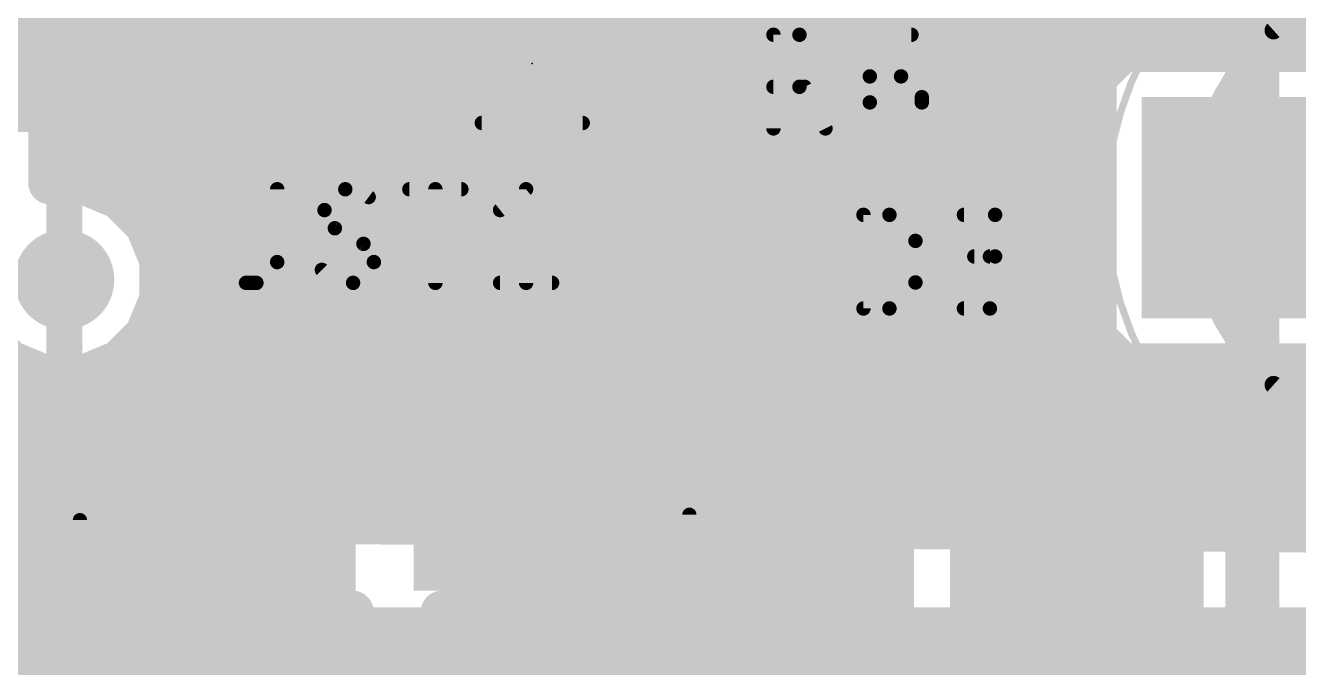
# Model space of a CAD drawing. Extents: x -1.3 to 57, y -0.1 to 23.2.
# Drawn here: x 23.35 to 32.33, y 4.63 to 9.16 of the extents above; entities that cross this region are included whole.
import ezdxf

# ---------------------------------------------------------------- set-up
doc = ezdxf.new("R2010")
doc.units = 0
for name, color, linetype in [('1', 12, 'CONTINUOUS'), ('16', 132, 'CONTINUOUS'), ('17', 110, 'CONTINUOUS'), ('18', 110, 'CONTINUOUS'), ('21', 253, 'CONTINUOUS'), ('23', 53, 'CONTINUOUS'), ('25', 253, 'CONTINUOUS'), ('39', 12, 'CONTINUOUS'), ('51', 253, 'CONTINUOUS')]:
    doc.layers.add(name, color=color, linetype=linetype)

# ---------------------------------------------------------------- blocks, each defined once
blk = doc.blocks.new('RECT')
blk.add_solid([(-0.5, -0.5), (0.5, -0.5), (-0.5, 0.5), (0.5, 0.5)])
blk = doc.blocks.new('SQUAREP')
blk.add_solid([(-0.5, -0.5), (0.5, -0.5), (-0.5, 0.5), (0.5, 0.5)])
blk = doc.blocks.new('ROUNDV')
at = {"const_width": 0.5}
blk.add_lwpolyline([(0, -0.25, 1), (0, 0.25, 1), (0, -0.25)], format="xyb", dxfattribs=at)

msp = doc.modelspace()

# ---------------------------------------------------------------- linework, layer by layer
at = {"layer": '1'}
for points, const_width in [([(32.004, 7.874), (32.004, 11.092)], 0.381), ([(32.004, 11.092), (32.004, 7.747)], 0.2032), ([(31.5087, 10.2618), (31.5087, 8.9842)], 0.3048), ([(30.0228, 0.635), (30.0228, 10.033)], 0.3048), ([(29.464, 9.4742), (29.464, 0.635)], 0.3048), ([(28.4344, 8.9789), (28.4344, 9.4029)], 0.3048), ([(28.4344, 9.144), (29.464, 9.144)], 0.3048), ([(30.0228, 9.144), (31.5087, 9.144)], 0.3048), ([(27.8629, 8.8011), (27.8629, 8.9789)], 0.3048), ([(27.8629, 8.9789), (28.4344, 8.9789)], 0.3048), ([(31.0872, 8.9842), (30.8938, 8.7908)], 0.3048), ([(31.5087, 8.9842), (31.0872, 8.9842)], 0.3048), ([(23.622, 7.366), (23.622, 8.9154)], 0.254), ([(23.622, 8.9154), (26.0486, 8.9154)], 0.254), ([(24.892, 8.9154), (26.0486, 8.9154)], 0.2032), ([(26.0486, 8.9154), (26.074, 8.89)], 0.254), ([(27.8629, 8.8392), (29.464, 8.8392)], 0.3048), ([(30.0228, 8.8392), (30.9422, 8.8392)], 0.3048), ([(27.6851, 8.255), (27.6851, 8.8011)], 0.3048), ([(27.6851, 8.8011), (27.8629, 8.8011)], 0.3048), ([(27.8629, 8.8011), (27.8629, 8.255)], 0.3048), ([(28.4344, 8.8011), (27.8629, 8.8011)], 0.3048), ([(28.4344, 8.3771), (28.4344, 8.8011)], 0.3048), ([(30.8938, 8.7908), (30.8938, 6.9572)], 0.3048), ([(27.6851, 8.5344), (27.8629, 8.5344)], 0.3048), ([(28.4344, 8.5344), (29.464, 8.5344)], 0.3048), ([(30.0228, 8.5344), (30.8938, 8.5344)], 0.3048), ([(26.289, 7.4422), (27.1523, 8.3055)], 0.3048), ([(27.1523, 8.3055), (27.1797, 8.2782)], 0.3048), ([(28.3683, 8.2782), (28.4112, 8.3211)], 0.3048), ([(28.4112, 8.3211), (28.4344, 8.3771)], 0.3048), ([(27.0764, 8.2296), (29.464, 8.2296)], 0.3048), ([(27.1797, 8.2782), (27.2357, 8.255)], 0.3048), ([(27.2357, 8.255), (27.6851, 8.255)], 0.3048), ([(27.8629, 8.255), (28.3123, 8.255)], 0.3048), ([(28.3123, 8.255), (28.3683, 8.2782)], 0.3048), ([(30.0228, 8.2296), (30.8938, 8.2296)], 0.3048), ([(24.0538, 7.9007), (24.0538, 8.0772)], 0.3048), ([(24.0538, 8.0772), (24.2414, 8.0772)], 0.3048), ([(24.2414, 8.0772), (24.257, 8.0928)], 0.3048), ([(24.257, 8.0928), (24.2726, 8.0772)], 0.3048), ([(24.2726, 8.0772), (26.1112, 8.0772)], 0.3048), ([(26.1112, 8.0772), (25.654, 7.62)], 0.3048), ([(24.0538, 7.9248), (25.9588, 7.9248)], 0.3048), ([(24.2014, 7.7531), (24.0538, 7.9007)], 0.3048), ([(26.7716, 7.9248), (29.464, 7.9248)], 0.3048), ([(30.0228, 7.9248), (30.8938, 7.9248)], 0.3048), ([(24.3054, 7.5019), (24.2014, 7.7531)], 0.3048), ([(32.004, 7.747), (32.004, 6.223)], 0.381), ([(24.2565, 7.62), (25.654, 7.62)], 0.3048), ([(25.654, 7.62), (25.654, 7.2258)], 0.3048), ([(26.4668, 7.62), (29.464, 7.62)], 0.3048), ([(30.0228, 7.62), (30.8938, 7.62)], 0.3048), ([(24.3054, 7.2301), (24.3054, 7.5019)], 0.3048), ([(26.289, 7.2258), (26.289, 7.4422)], 0.3048), ([(24.3054, 7.3152), (25.654, 7.3152)], 0.3048), ([(26.289, 7.3152), (29.464, 7.3152)], 0.3048), ([(30.0228, 7.3152), (30.8938, 7.3152)], 0.3048), ([(24.2014, 6.9789), (24.3054, 7.2301)], 0.3048), ([(24.5483, 7.2258), (24.4923, 7.2026)], 0.3048), ([(25.006, 7.2258), (24.5483, 7.2258)], 0.3048), ([(25.006, 6.246), (25.006, 7.2258)], 0.3048), ([(25.654, 7.2258), (25.2512, 7.2258)], 0.3048), ([(25.2512, 7.2258), (25.2512, 6.246)], 0.3048), ([(26.514, 7.2258), (26.289, 7.2258)], 0.3048), ([(26.514, 6.246), (26.514, 7.2258)], 0.3048), ([(27.2169, 7.2258), (26.7592, 7.2258)], 0.3048), ([(26.7592, 7.2258), (26.7592, 6.246)], 0.3048), ([(27.2729, 7.2026), (27.2169, 7.2258)], 0.3048), ([(24.4494, 7.1597), (24.4262, 7.1037)], 0.3048), ([(24.4923, 7.2026), (24.4494, 7.1597)], 0.3048), ([(27.3158, 7.1597), (27.2729, 7.2026)], 0.3048), ([(27.339, 7.1037), (27.3158, 7.1597)], 0.3048), ([(24.4262, 7.1037), (24.4262, 6.246)], 0.3048), ([(27.339, 6.246), (27.339, 7.1037)], 0.3048), ([(23.0426, 6.9789), (23.2349, 6.7866)], 0.3048), ([(24.0091, 6.7866), (24.2014, 6.9789)], 0.3048), ([(24.2144, 7.0104), (24.4262, 7.0104)], 0.3048), ([(25.006, 7.0104), (25.2512, 7.0104)], 0.3048), ([(26.514, 7.0104), (26.7592, 7.0104)], 0.3048), ([(27.339, 7.0104), (29.464, 7.0104)], 0.3048), ([(30.0228, 7.0104), (30.8938, 7.0104)], 0.3048), ([(30.8938, 6.9572), (31.0872, 6.7638)], 0.3048), ([(23.2349, 6.7866), (23.4861, 6.6826)], 0.3048), ([(23.7579, 6.6826), (24.0091, 6.7866)], 0.3048), ([(31.0872, 6.7638), (31.5087, 6.7638)], 0.3048), ([(31.5087, 6.7638), (31.5087, 3.9042)], 0.3048), ([(18.7437, 6.7056), (23.4305, 6.7056)], 0.3048), ([(23.4861, 6.6826), (23.7579, 6.6826)], 0.3048), ([(23.8135, 6.7056), (24.4262, 6.7056)], 0.3048), ([(25.006, 6.7056), (25.2512, 6.7056)], 0.3048), ([(26.514, 6.7056), (26.7592, 6.7056)], 0.3048), ([(27.339, 6.7056), (29.464, 6.7056)], 0.3048), ([(30.0228, 6.7056), (31.5087, 6.7056)], 0.3048), ([(19.0485, 6.4008), (24.4262, 6.4008)], 0.3048), ([(25.006, 6.4008), (25.2512, 6.4008)], 0.3048), ([(26.514, 6.4008), (26.7592, 6.4008)], 0.3048), ([(27.339, 6.4008), (29.464, 6.4008)], 0.3048), ([(30.0228, 6.4008), (31.5087, 6.4008)], 0.3048), ([(24.4262, 6.246), (25.006, 6.246)], 0.3048), ([(25.2512, 6.246), (25.006, 6.246)], 0.3048), ([(25.006, 6.246), (25.006, 6.0008)], 0.3048), ([(26.7592, 6.246), (26.514, 6.246)], 0.3048), ([(26.7592, 6.0008), (26.7592, 6.246)], 0.3048), ([(26.7592, 6.246), (27.339, 6.246)], 0.3048), ([(32.004, 6.223), (32.004, 2.794)], 0.381), ([(19.3533, 6.096), (25.006, 6.096)], 0.3048), ([(26.7592, 6.096), (29.464, 6.096)], 0.3048), ([(30.0228, 6.096), (31.5087, 6.096)], 0.3048), ([(25.006, 6.0008), (24.4262, 6.0008)], 0.3048), ([(24.4262, 6.0008), (24.4262, 5.1431)], 0.3048), ([(25.006, 5.021), (25.006, 6.0008)], 0.3048), ([(25.006, 6.0008), (25.2512, 6.0008)], 0.3048), ([(25.2512, 6.0008), (25.2512, 5.021)], 0.3048), ([(26.514, 5.021), (26.514, 6.0008)], 0.3048), ([(26.514, 6.0008), (26.7592, 6.0008)], 0.3048), ([(27.339, 6.0008), (26.7592, 6.0008)], 0.3048), ([(26.7592, 6.0008), (26.7592, 5.021)], 0.3048), ([(27.339, 5.1431), (27.339, 6.0008)], 0.3048), ([(19.6581, 5.7912), (24.4262, 5.7912)], 0.3048), ([(25.006, 5.7912), (25.2512, 5.7912)], 0.3048), ([(26.514, 5.7912), (26.7592, 5.7912)], 0.3048), ([(27.339, 5.7912), (29.464, 5.7912)], 0.3048), ([(30.0228, 5.7912), (31.5087, 5.7912)], 0.3048), ([(19.9629, 5.4864), (24.4262, 5.4864)], 0.3048), ([(25.006, 5.4864), (25.2512, 5.4864)], 0.3048), ([(26.514, 5.4864), (26.7592, 5.4864)], 0.3048), ([(27.339, 5.4864), (29.464, 5.4864)], 0.3048), ([(30.0228, 5.4864), (31.5087, 5.4864)], 0.3048), ([(20.2677, 5.1816), (24.4262, 5.1816)], 0.3048), ([(25.006, 5.1816), (25.2512, 5.1816)], 0.3048), ([(26.514, 5.1816), (26.7592, 5.1816)], 0.3048), ([(27.339, 5.1816), (29.464, 5.1816)], 0.3048), ([(30.0228, 5.1816), (31.5087, 5.1816)], 0.3048), ([(24.4262, 5.1431), (24.4494, 5.0871)], 0.3048), ([(24.4494, 5.0871), (24.4923, 5.0442)], 0.3048), ([(27.2729, 5.0442), (27.3158, 5.0871)], 0.3048), ([(27.3158, 5.0871), (27.339, 5.1431)], 0.3048), ([(24.4923, 5.0442), (24.5483, 5.021)], 0.3048), ([(24.5483, 5.021), (25.006, 5.021)], 0.3048), ([(25.2512, 5.021), (25.654, 5.021)], 0.3048), ([(25.654, 5.021), (25.654, 4.1148)], 0.3048), ([(26.289, 0.635), (26.289, 5.021)], 0.3048), ([(26.289, 5.021), (26.514, 5.021)], 0.3048), ([(26.7592, 5.021), (27.2169, 5.021)], 0.3048), ([(27.2169, 5.021), (27.2729, 5.0442)], 0.3048), ([(20.5725, 4.8768), (25.654, 4.8768)], 0.3048), ([(26.289, 4.8768), (29.464, 4.8768)], 0.3048), ([(30.0228, 4.8768), (31.5087, 4.8768)], 0.3048), ([(20.8773, 4.572), (25.654, 4.572)], 0.3048), ([(26.289, 4.572), (29.464, 4.572)], 0.3048), ([(30.0228, 4.572), (31.5087, 4.572)], 0.3048)]:
    msp.add_lwpolyline(points, dxfattribs=dict(at, const_width=const_width))
for points, const_width in [([(28.4344, 9.2202, 1), (28.4344, 9.0678)], 0.1524), ([(29.464, 9.0678, 1), (29.464, 9.2202)], 0.1524), ([(30.0228, 9.2202, 1), (30.0228, 9.0678)], 0.1524), ([(31.5087, 9.0678, 1), (31.5087, 9.2202)], 0.1524), ([(27.9391, 8.9789, 1), (27.7867, 8.9789)], 0.1524), ([(27.8629, 9.0551, 1), (27.8629, 8.9027)], 0.1524), ([(28.4344, 8.9027, 1), (28.4344, 9.0551)], 0.1524), ([(31.0872, 9.0604, 1), (31.0872, 8.908)], 0.1524), ([(31.1411, 8.9303, 1), (31.0333, 9.0381)], 0.1524), ([(31.5087, 8.908, 1), (31.5087, 9.0604)], 0.1524), ([(23.6855, 8.9154, 1), (23.5585, 8.9154)], 0.127), ([(23.622, 8.9789, 1), (23.622, 8.8519)], 0.127), ([(24.892, 8.9662, 1), (24.892, 8.8646)], 0.1016), ([(26.0935, 8.9603, 1), (26.0037, 8.8705)], 0.127), ([(26.0291, 8.8451, 1), (26.1189, 8.9349)], 0.127), ([(26.0486, 8.8519, 1), (26.0486, 8.9789)], 0.127), ([(26.0486, 8.8646, 1), (26.0486, 8.9662)], 0.1016), ([(27.8629, 8.9154, 1), (27.8629, 8.763)], 0.1524), ([(28.3582, 8.9789, 1), (28.5106, 8.9789)], 0.1524), ([(29.464, 8.763, 1), (29.464, 8.9154)], 0.1524), ([(30.0228, 8.9154, 1), (30.0228, 8.763)], 0.1524), ([(30.9422, 8.763, 1), (30.9422, 8.9154)], 0.1524), ([(31.4325, 8.9842, 1), (31.5849, 8.9842)], 0.1524), ([(27.7613, 8.8011, 1), (27.6089, 8.8011)], 0.1524), ([(27.6851, 8.8773, 1), (27.6851, 8.7249)], 0.1524), ([(27.9391, 8.8011, 1), (27.7867, 8.8011)], 0.1524), ([(27.8629, 8.8773, 1), (27.8629, 8.7249)], 0.1524), ([(27.8629, 8.7249, 1), (27.8629, 8.8773)], 0.1524), ([(28.5106, 8.8011, 1), (28.3582, 8.8011)], 0.1524), ([(28.4344, 8.7249, 1), (28.4344, 8.8773)], 0.1524), ([(30.97, 8.7908, 1), (30.8176, 8.7908)], 0.1524), ([(30.8399, 8.8447, 1), (30.9477, 8.7369)], 0.1524), ([(27.7867, 8.8011, 1), (27.9391, 8.8011)], 0.1524), ([(27.6851, 8.6106, 1), (27.6851, 8.4582)], 0.1524), ([(27.8629, 8.4582, 1), (27.8629, 8.6106)], 0.1524), ([(28.4344, 8.6106, 1), (28.4344, 8.4582)], 0.1524), ([(29.464, 8.4582, 1), (29.464, 8.6106)], 0.1524), ([(30.0228, 8.6106, 1), (30.0228, 8.4582)], 0.1524), ([(30.8938, 8.4582, 1), (30.8938, 8.6106)], 0.1524), ([(27.2062, 8.3594, 1), (27.0985, 8.2517)], 0.1524), ([(27.2062, 8.2517, 1), (27.0985, 8.3594)], 0.1524), ([(28.4651, 8.2672, 1), (28.3573, 8.375)], 0.1524), ([(28.3582, 8.3771, 1), (28.5106, 8.3771)], 0.1524), ([(28.5048, 8.3479, 1), (28.364, 8.4062)], 0.1524), ([(27.0764, 8.3058, 1), (27.0764, 8.1534)], 0.1524), ([(27.2088, 8.3486, 1), (27.1505, 8.2078)], 0.1524), ([(27.1258, 8.2243, 1), (27.2336, 8.3321)], 0.1524), ([(27.2357, 8.3312, 1), (27.2357, 8.1788)], 0.1524), ([(27.2065, 8.1846, 1), (27.2648, 8.3254)], 0.1524), ([(27.6851, 8.1788, 1), (27.6851, 8.3312)], 0.1524), ([(27.8629, 8.3312, 1), (27.8629, 8.1788)], 0.1524), ([(28.2832, 8.3254, 1), (28.3415, 8.1846)], 0.1524), ([(28.3144, 8.3321, 1), (28.4222, 8.2243)], 0.1524), ([(28.3123, 8.1788, 1), (28.3123, 8.3312)], 0.1524), ([(28.3408, 8.3502, 1), (28.4816, 8.2919)], 0.1524), ([(28.3975, 8.2078, 1), (28.3392, 8.3486)], 0.1524), ([(29.464, 8.1534, 1), (29.464, 8.3058)], 0.1524), ([(30.0228, 8.3058, 1), (30.0228, 8.1534)], 0.1524), ([(30.8938, 8.1534, 1), (30.8938, 8.3058)], 0.1524), ([(27.6089, 8.255, 1), (27.7613, 8.255)], 0.1524), ([(27.7867, 8.255, 1), (27.9391, 8.255)], 0.1524), ([(24.13, 8.0772, 1), (23.9776, 8.0772)], 0.1524), ([(24.0538, 8.1534, 1), (24.0538, 8.001)], 0.1524), ([(24.1875, 8.1311, 1), (24.2953, 8.0233)], 0.1524), ([(24.3109, 8.1467, 1), (24.2031, 8.0389)], 0.1524), ([(24.2726, 8.1534, 1), (24.2726, 8.001)], 0.1524), ([(24.3109, 8.039, 1), (24.2031, 8.1467)], 0.1524), ([(24.2187, 8.0233, 1), (24.3265, 8.1311)], 0.1524), ([(24.2414, 8.001, 1), (24.2414, 8.1534)], 0.1524), ([(26.1651, 8.0233, 1), (26.0573, 8.1311)], 0.1524), ([(26.1112, 8.001, 1), (26.1112, 8.1534)], 0.1524), ([(24.0538, 8.001, 1), (24.0538, 7.8486)], 0.1524), ([(24.1077, 7.9546, 1), (23.9999, 7.8468)], 0.1524), ([(25.9588, 7.8486, 1), (25.9588, 8.001)], 0.1524), ([(26.7716, 8.001, 1), (26.7716, 7.8486)], 0.1524), ([(29.464, 7.8486, 1), (29.464, 8.001)], 0.1524), ([(30.0228, 8.001, 1), (30.0228, 7.8486)], 0.1524), ([(30.8938, 7.8486, 1), (30.8938, 8.001)], 0.1524), ([(23.9776, 7.9007, 1), (24.13, 7.9007)], 0.1524), ([(24.2718, 7.7823, 1), (24.131, 7.724)], 0.1524), ([(31.9088, 7.874, 1), (32.0993, 7.874)], 0.1905), ([(32.0993, 7.747, 1), (31.9088, 7.747)], 0.1905), ([(24.1475, 7.6992, 1), (24.2552, 7.807)], 0.1524), ([(24.2565, 7.6962, 1), (24.2565, 7.5438)], 0.1524), ([(25.7302, 7.62, 1), (25.5778, 7.62)], 0.1524), ([(25.6001, 7.6739, 1), (25.7079, 7.5661)], 0.1524), ([(25.654, 7.5438, 1), (25.654, 7.6962)], 0.1524), ([(26.4668, 7.6962, 1), (26.4668, 7.5438)], 0.1524), ([(29.464, 7.5438, 1), (29.464, 7.6962)], 0.1524), ([(30.0228, 7.6962, 1), (30.0228, 7.5438)], 0.1524), ([(30.8938, 7.5438, 1), (30.8938, 7.6962)], 0.1524), ([(31.9532, 7.747, 1), (32.0548, 7.747)], 0.1016), ([(24.3816, 7.5019, 1), (24.2292, 7.5019)], 0.1524), ([(24.235, 7.4728, 1), (24.3758, 7.5311)], 0.1524), ([(26.3652, 7.4422, 1), (26.2128, 7.4422)], 0.1524), ([(26.2351, 7.4961, 1), (26.3429, 7.3883)], 0.1524), ([(24.3054, 7.3914, 1), (24.3054, 7.239)], 0.1524), ([(25.654, 7.239, 1), (25.654, 7.3914)], 0.1524), ([(26.289, 7.3914, 1), (26.289, 7.239)], 0.1524), ([(29.464, 7.239, 1), (29.464, 7.3914)], 0.1524), ([(30.0228, 7.3914, 1), (30.0228, 7.239)], 0.1524), ([(30.8938, 7.239, 1), (30.8938, 7.3914)], 0.1524), ([(23.5585, 7.366, 1), (23.6855, 7.366)], 0.127), ([(24.3758, 7.2009, 1), (24.235, 7.2592)], 0.1524), ([(24.5483, 7.302, 1), (24.5483, 7.1496)], 0.1524), ([(24.5774, 7.1554, 1), (24.5191, 7.2962)], 0.1524), ([(25.0822, 7.2258, 1), (24.9298, 7.2258)], 0.1524), ([(25.006, 7.1496, 1), (25.006, 7.302)], 0.1524), ([(25.2512, 7.302, 1), (25.2512, 7.1496)], 0.1524), ([(25.3274, 7.2258, 1), (25.175, 7.2258)], 0.1524), ([(25.654, 7.1496, 1), (25.654, 7.302)], 0.1524), ([(26.289, 7.302, 1), (26.289, 7.1496)], 0.1524), ([(26.5902, 7.2258, 1), (26.4378, 7.2258)], 0.1524), ([(26.514, 7.1496, 1), (26.514, 7.302)], 0.1524), ([(26.7592, 7.302, 1), (26.7592, 7.1496)], 0.1524), ([(26.8354, 7.2258, 1), (26.683, 7.2258)], 0.1524), ([(27.2461, 7.2962, 1), (27.1878, 7.1554)], 0.1524), ([(27.2169, 7.1496, 1), (27.2169, 7.302)], 0.1524), ([(24.2292, 7.2301, 1), (24.3816, 7.2301)], 0.1524), ([(24.3955, 7.2136, 1), (24.5033, 7.1058)], 0.1524), ([(24.5198, 7.1306, 1), (24.379, 7.1889)], 0.1524), ([(24.4631, 7.273, 1), (24.5214, 7.1322)], 0.1524), ([(24.5462, 7.1487, 1), (24.4384, 7.2565)], 0.1524), ([(25.5778, 7.2258, 1), (25.7302, 7.2258)], 0.1524), ([(26.2128, 7.2258, 1), (26.3652, 7.2258)], 0.1524), ([(27.3268, 7.2565, 1), (27.219, 7.1487)], 0.1524), ([(27.3862, 7.1889, 1), (27.2454, 7.1306)], 0.1524), ([(27.2438, 7.1322, 1), (27.3021, 7.273)], 0.1524), ([(27.2619, 7.1058, 1), (27.3697, 7.2136)], 0.1524), ([(24.5024, 7.1037, 1), (24.35, 7.1037)], 0.1524), ([(24.3558, 7.1329, 1), (24.4966, 7.0746)], 0.1524), ([(27.4152, 7.1037, 1), (27.2628, 7.1037)], 0.1524), ([(27.2686, 7.0746, 1), (27.4094, 7.1329)], 0.1524), ([(24.2144, 7.0866, 1), (24.2144, 6.9342)], 0.1524), ([(24.2552, 6.925, 1), (24.1475, 7.0328)], 0.1524), ([(24.4262, 6.9342, 1), (24.4262, 7.0866)], 0.1524), ([(25.006, 7.0866, 1), (25.006, 6.9342)], 0.1524), ([(25.2512, 6.9342, 1), (25.2512, 7.0866)], 0.1524), ([(26.514, 7.0866, 1), (26.514, 6.9342)], 0.1524), ([(26.7592, 6.9342, 1), (26.7592, 7.0866)], 0.1524), ([(27.339, 7.0866, 1), (27.339, 6.9342)], 0.1524), ([(29.464, 6.9342, 1), (29.464, 7.0866)], 0.1524), ([(30.0228, 7.0866, 1), (30.0228, 6.9342)], 0.1524), ([(30.9477, 7.0111, 1), (30.8399, 6.9033)], 0.1524), ([(30.8938, 6.9342, 1), (30.8938, 7.0866)], 0.1524), ([(24.131, 7.008, 1), (24.2718, 6.9497)], 0.1524), ([(30.8176, 6.9572, 1), (30.97, 6.9572)], 0.1524), ([(23.181, 6.7328, 1), (23.2888, 6.8405)], 0.1524), ([(23.9552, 6.8405, 1), (24.063, 6.7328)], 0.1524), ([(24.0383, 6.7162, 1), (23.98, 6.857)], 0.1524), ([(31.0872, 6.84, 1), (31.0872, 6.6876)], 0.1524), ([(31.5849, 6.7638, 1), (31.4325, 6.7638)], 0.1524), ([(31.5087, 6.6876, 1), (31.5087, 6.84)], 0.1524), ([(23.4861, 6.7588, 1), (23.4861, 6.6064)], 0.1524), ([(23.4305, 6.6294, 1), (23.4305, 6.7818)], 0.1524), ([(23.4569, 6.6122, 1), (23.5152, 6.753)], 0.1524), ([(23.7288, 6.753, 1), (23.7871, 6.6122)], 0.1524), ([(23.8135, 6.7818, 1), (23.8135, 6.6294)], 0.1524), ([(23.7579, 6.6064, 1), (23.7579, 6.7588)], 0.1524), ([(24.4262, 6.6294, 1), (24.4262, 6.7818)], 0.1524), ([(25.006, 6.7818, 1), (25.006, 6.6294)], 0.1524), ([(25.2512, 6.6294, 1), (25.2512, 6.7818)], 0.1524), ([(26.514, 6.7818, 1), (26.514, 6.6294)], 0.1524), ([(26.7592, 6.6294, 1), (26.7592, 6.7818)], 0.1524), ([(27.339, 6.7818, 1), (27.339, 6.6294)], 0.1524), ([(29.464, 6.6294, 1), (29.464, 6.7818)], 0.1524), ([(30.0228, 6.7818, 1), (30.0228, 6.6294)], 0.1524), ([(31.0333, 6.7099, 1), (31.1411, 6.8177)], 0.1524), ([(31.5087, 6.6294, 1), (31.5087, 6.7818)], 0.1524), ([(24.4262, 6.3246, 1), (24.4262, 6.477)], 0.1524), ([(25.006, 6.477, 1), (25.006, 6.3246)], 0.1524), ([(25.2512, 6.3246, 1), (25.2512, 6.477)], 0.1524), ([(26.514, 6.477, 1), (26.514, 6.3246)], 0.1524), ([(26.7592, 6.3246, 1), (26.7592, 6.477)], 0.1524), ([(27.339, 6.477, 1), (27.339, 6.3246)], 0.1524), ([(29.464, 6.3246, 1), (29.464, 6.477)], 0.1524), ([(30.0228, 6.477, 1), (30.0228, 6.3246)], 0.1524), ([(31.5087, 6.3246, 1), (31.5087, 6.477)], 0.1524), ([(24.4262, 6.3222, 1), (24.4262, 6.1698)], 0.1524), ([(25.006, 6.3222, 1), (25.006, 6.1698)], 0.1524), ([(25.0822, 6.246, 1), (24.9298, 6.246)], 0.1524), ([(25.006, 6.1698, 1), (25.006, 6.3222)], 0.1524), ([(25.2512, 6.1698, 1), (25.2512, 6.3222)], 0.1524), ([(26.514, 6.3222, 1), (26.514, 6.1698)], 0.1524), ([(26.8354, 6.246, 1), (26.683, 6.246)], 0.1524), ([(26.7592, 6.3222, 1), (26.7592, 6.1698)], 0.1524), ([(26.7592, 6.1698, 1), (26.7592, 6.3222)], 0.1524), ([(27.339, 6.1698, 1), (27.339, 6.3222)], 0.1524), ([(32.0993, 6.223, 1), (31.9088, 6.223)], 0.1905), ([(24.35, 6.246, 1), (24.5024, 6.246)], 0.1524), ([(24.9298, 6.246, 1), (25.0822, 6.246)], 0.1524), ([(25.175, 6.246, 1), (25.3274, 6.246)], 0.1524), ([(26.4378, 6.246, 1), (26.5902, 6.246)], 0.1524), ([(26.683, 6.246, 1), (26.8354, 6.246)], 0.1524), ([(27.2628, 6.246, 1), (27.4152, 6.246)], 0.1524), ([(31.9088, 6.223, 1), (32.0993, 6.223)], 0.1905), ([(25.006, 6.0198, 1), (25.006, 6.1722)], 0.1524), ([(26.7592, 6.1722, 1), (26.7592, 6.0198)], 0.1524), ([(29.464, 6.0198, 1), (29.464, 6.1722)], 0.1524), ([(30.0228, 6.1722, 1), (30.0228, 6.0198)], 0.1524), ([(31.5087, 6.0198, 1), (31.5087, 6.1722)], 0.1524), ([(24.4262, 6.077, 1), (24.4262, 5.9246)], 0.1524), ([(24.5024, 6.0008, 1), (24.35, 6.0008)], 0.1524), ([(25.0822, 6.0008, 1), (24.9298, 6.0008)], 0.1524), ([(25.006, 6.077, 1), (25.006, 5.9246)], 0.1524), ([(25.006, 5.9246, 1), (25.006, 6.077)], 0.1524), ([(25.3274, 6.0008, 1), (25.175, 6.0008)], 0.1524), ([(25.2512, 5.9246, 1), (25.2512, 6.077)], 0.1524), ([(26.5902, 6.0008, 1), (26.4378, 6.0008)], 0.1524), ([(26.514, 6.077, 1), (26.514, 5.9246)], 0.1524), ([(26.7592, 6.077, 1), (26.7592, 5.9246)], 0.1524), ([(26.8354, 6.0008, 1), (26.683, 6.0008)], 0.1524), ([(26.7592, 5.9246, 1), (26.7592, 6.077)], 0.1524), ([(27.4152, 6.0008, 1), (27.2628, 6.0008)], 0.1524), ([(27.339, 5.9246, 1), (27.339, 6.077)], 0.1524), ([(24.9298, 6.0008, 1), (25.0822, 6.0008)], 0.1524), ([(26.683, 6.0008, 1), (26.8354, 6.0008)], 0.1524), ([(24.4262, 5.715, 1), (24.4262, 5.8674)], 0.1524), ([(25.006, 5.8674, 1), (25.006, 5.715)], 0.1524), ([(25.2512, 5.715, 1), (25.2512, 5.8674)], 0.1524), ([(26.514, 5.8674, 1), (26.514, 5.715)], 0.1524), ([(26.7592, 5.715, 1), (26.7592, 5.8674)], 0.1524), ([(27.339, 5.8674, 1), (27.339, 5.715)], 0.1524), ([(29.464, 5.715, 1), (29.464, 5.8674)], 0.1524), ([(30.0228, 5.8674, 1), (30.0228, 5.715)], 0.1524), ([(31.5087, 5.715, 1), (31.5087, 5.8674)], 0.1524), ([(24.4262, 5.4102, 1), (24.4262, 5.5626)], 0.1524), ([(25.006, 5.5626, 1), (25.006, 5.4102)], 0.1524), ([(25.2512, 5.4102, 1), (25.2512, 5.5626)], 0.1524), ([(26.514, 5.5626, 1), (26.514, 5.4102)], 0.1524), ([(26.7592, 5.4102, 1), (26.7592, 5.5626)], 0.1524), ([(27.339, 5.5626, 1), (27.339, 5.4102)], 0.1524), ([(29.464, 5.4102, 1), (29.464, 5.5626)], 0.1524), ([(30.0228, 5.5626, 1), (30.0228, 5.4102)], 0.1524), ([(31.5087, 5.4102, 1), (31.5087, 5.5626)], 0.1524), ([(24.4262, 5.1054, 1), (24.4262, 5.2578)], 0.1524), ([(25.006, 5.2578, 1), (25.006, 5.1054)], 0.1524), ([(25.2512, 5.1054, 1), (25.2512, 5.2578)], 0.1524), ([(26.514, 5.2578, 1), (26.514, 5.1054)], 0.1524), ([(26.7592, 5.1054, 1), (26.7592, 5.2578)], 0.1524), ([(27.339, 5.2578, 1), (27.339, 5.1054)], 0.1524), ([(29.464, 5.1054, 1), (29.464, 5.2578)], 0.1524), ([(30.0228, 5.2578, 1), (30.0228, 5.1054)], 0.1524), ([(31.5087, 5.1054, 1), (31.5087, 5.2578)], 0.1524), ([(24.4966, 5.1722, 1), (24.3558, 5.1139)], 0.1524), ([(24.35, 5.1431, 1), (24.5024, 5.1431)], 0.1524), ([(24.5033, 5.141, 1), (24.3955, 5.0332)], 0.1524), ([(27.3697, 5.0332, 1), (27.2619, 5.141)], 0.1524), ([(27.2628, 5.1431, 1), (27.4152, 5.1431)], 0.1524), ([(27.4094, 5.1139, 1), (27.2686, 5.1722)], 0.1524), ([(24.379, 5.0579, 1), (24.5198, 5.1162)], 0.1524), ([(24.5214, 5.1146, 1), (24.4631, 4.9738)], 0.1524), ([(24.4384, 4.9903, 1), (24.5462, 5.0981)], 0.1524), ([(24.5483, 5.0972, 1), (24.5483, 4.9448)], 0.1524), ([(24.5191, 4.9506, 1), (24.5774, 5.0914)], 0.1524), ([(25.006, 4.9448, 1), (25.006, 5.0972)], 0.1524), ([(25.2512, 5.0972, 1), (25.2512, 4.9448)], 0.1524), ([(25.7302, 5.021, 1), (25.5778, 5.021)], 0.1524), ([(25.654, 4.9448, 1), (25.654, 5.0972)], 0.1524), ([(26.3652, 5.021, 1), (26.2128, 5.021)], 0.1524), ([(26.289, 5.0972, 1), (26.289, 4.9448)], 0.1524), ([(26.514, 4.9448, 1), (26.514, 5.0972)], 0.1524), ([(26.7592, 5.0972, 1), (26.7592, 4.9448)], 0.1524), ([(27.1878, 5.0914, 1), (27.2461, 4.9506)], 0.1524), ([(27.219, 5.0981, 1), (27.3268, 4.9903)], 0.1524), ([(27.2169, 4.9448, 1), (27.2169, 5.0972)], 0.1524), ([(27.2454, 5.1162, 1), (27.3862, 5.0579)], 0.1524), ([(27.3021, 4.9738, 1), (27.2438, 5.1146)], 0.1524), ([(24.9298, 5.021, 1), (25.0822, 5.021)], 0.1524), ([(25.175, 5.021, 1), (25.3274, 5.021)], 0.1524), ([(26.4378, 5.021, 1), (26.5902, 5.021)], 0.1524), ([(26.683, 5.021, 1), (26.8354, 5.021)], 0.1524), ([(25.654, 4.8006, 1), (25.654, 4.953)], 0.1524), ([(26.289, 4.953, 1), (26.289, 4.8006)], 0.1524), ([(29.464, 4.8006, 1), (29.464, 4.953)], 0.1524), ([(30.0228, 4.953, 1), (30.0228, 4.8006)], 0.1524), ([(31.5087, 4.8006, 1), (31.5087, 4.953)], 0.1524), ([(25.654, 4.4958, 1), (25.654, 4.6482)], 0.1524), ([(26.289, 4.6482, 1), (26.289, 4.4958)], 0.1524), ([(29.464, 4.4958, 1), (29.464, 4.6482)], 0.1524), ([(30.0228, 4.6482, 1), (30.0228, 4.4958)], 0.1524), ([(31.5087, 4.4958, 1), (31.5087, 4.6482)], 0.1524)]:
    msp.add_lwpolyline(points, format="xyb", dxfattribs=dict(at, const_width=const_width))
at = {"layer": '16'}
for points, const_width in [([(23.5204, 8.0494), (23.5204, 9.7282)], 0.3048), ([(23.5204, 9.144), (38.6588, 9.144)], 0.3048), ([(31.0872, 8.9842), (30.8938, 8.7908)], 0.3048), ([(32.9208, 8.9842), (31.0872, 8.9842)], 0.3048), ([(23.5204, 8.8392), (30.9422, 8.8392)], 0.3048), ([(30.8938, 8.7908), (30.8938, 6.9572)], 0.3048), ([(23.5204, 8.5344), (30.8938, 8.5344)], 0.3048), ([(23.5204, 8.2296), (30.8938, 8.2296)], 0.3048), ([(23.7579, 8.0494), (23.5204, 8.0494)], 0.3048), ([(24.0091, 7.9454), (23.7579, 8.0494)], 0.3048), ([(24.2014, 7.7531), (24.0091, 7.9454)], 0.3048), ([(24.0297, 7.9248), (30.8938, 7.9248)], 0.3048), ([(24.3054, 7.5019), (24.2014, 7.7531)], 0.3048), ([(24.2565, 7.62), (30.8938, 7.62)], 0.3048), ([(24.3054, 7.2301), (24.3054, 7.5019)], 0.3048), ([(23.622, 3.0226), (23.622, 7.366)], 0.254), ([(24.3054, 7.3152), (30.8938, 7.3152)], 0.3048), ([(24.2014, 6.9789), (24.3054, 7.2301)], 0.3048), ([(24.0538, 6.8313), (24.2014, 6.9789)], 0.3048), ([(24.2144, 7.0104), (30.8938, 7.0104)], 0.3048), ([(30.8938, 6.9572), (31.0872, 6.7638)], 0.3048), ([(24.0538, 5.6661), (24.0538, 6.8313)], 0.3048), ([(31.0872, 6.7638), (32.9208, 6.7638)], 0.3048), ([(24.0538, 6.7056), (38.6588, 6.7056)], 0.3048), ([(24.0538, 6.4008), (38.6588, 6.4008)], 0.3048), ([(24.0538, 6.096), (38.6588, 6.096)], 0.3048), ([(24.0538, 5.7912), (38.6588, 5.7912)], 0.3048), ([(33.0708, 5.588), (24.0538, 5.6661)], 0.3048), ([(24.0538, 2.8437), (24.0538, 4.9022)], 0.3048), ([(24.0538, 4.9022), (32.639, 4.9022)], 0.3048), ([(24.0538, 4.8768), (32.639, 4.8768)], 0.3048), ([(24.0538, 4.572), (32.639, 4.572)], 0.3048)]:
    msp.add_lwpolyline(points, dxfattribs=dict(at, const_width=const_width))
for points, const_width in [([(23.5204, 9.2202, 1), (23.5204, 9.0678)], 0.1524), ([(31.0872, 9.0604, 1), (31.0872, 8.908)], 0.1524), ([(31.1411, 8.9303, 1), (31.0333, 9.0381)], 0.1524), ([(23.5204, 8.9154, 1), (23.5204, 8.763)], 0.1524), ([(30.9422, 8.763, 1), (30.9422, 8.9154)], 0.1524), ([(30.97, 8.7908, 1), (30.8176, 8.7908)], 0.1524), ([(30.8399, 8.8447, 1), (30.9477, 8.7369)], 0.1524), ([(23.5204, 8.6106, 1), (23.5204, 8.4582)], 0.1524), ([(30.8938, 8.4582, 1), (30.8938, 8.6106)], 0.1524), ([(23.5204, 8.3058, 1), (23.5204, 8.1534)], 0.1524), ([(30.8938, 8.1534, 1), (30.8938, 8.3058)], 0.1524), ([(23.5204, 8.1256, 1), (23.5204, 7.9732)], 0.1524), ([(23.7871, 8.1198, 1), (23.7288, 7.979)], 0.1524), ([(23.7579, 7.9732, 1), (23.7579, 8.1256)], 0.1524), ([(23.4442, 8.0494, 1), (23.5966, 8.0494)], 0.1524), ([(24.063, 7.9992, 1), (23.9552, 7.8915)], 0.1524), ([(23.98, 7.875, 1), (24.0383, 8.0158)], 0.1524), ([(24.0297, 8.001, 1), (24.0297, 7.8486)], 0.1524), ([(30.8938, 7.8486, 1), (30.8938, 8.001)], 0.1524), ([(24.2718, 7.7823, 1), (24.131, 7.724)], 0.1524), ([(24.1475, 7.6992, 1), (24.2552, 7.807)], 0.1524), ([(24.2565, 7.6962, 1), (24.2565, 7.5438)], 0.1524), ([(30.8938, 7.5438, 1), (30.8938, 7.6962)], 0.1524), ([(24.3816, 7.5019, 1), (24.2292, 7.5019)], 0.1524), ([(24.235, 7.4728, 1), (24.3758, 7.5311)], 0.1524), ([(23.6855, 7.366, 1), (23.5585, 7.366)], 0.127), ([(24.3054, 7.3914, 1), (24.3054, 7.239)], 0.1524), ([(30.8938, 7.239, 1), (30.8938, 7.3914)], 0.1524), ([(24.3758, 7.2009, 1), (24.235, 7.2592)], 0.1524), ([(24.2292, 7.2301, 1), (24.3816, 7.2301)], 0.1524), ([(24.2144, 7.0866, 1), (24.2144, 6.9342)], 0.1524), ([(24.2552, 6.925, 1), (24.1475, 7.0328)], 0.1524), ([(30.9477, 7.0111, 1), (30.8399, 6.9033)], 0.1524), ([(30.8938, 6.9342, 1), (30.8938, 7.0866)], 0.1524), ([(24.131, 7.008, 1), (24.2718, 6.9497)], 0.1524), ([(30.8176, 6.9572, 1), (30.97, 6.9572)], 0.1524), ([(24.13, 6.8313, 1), (23.9776, 6.8313)], 0.1524), ([(23.9999, 6.8852, 1), (24.1077, 6.7774)], 0.1524), ([(31.0872, 6.84, 1), (31.0872, 6.6876)], 0.1524), ([(24.0538, 6.7818, 1), (24.0538, 6.6294)], 0.1524), ([(31.0333, 6.7099, 1), (31.1411, 6.8177)], 0.1524), ([(24.0538, 6.477, 1), (24.0538, 6.3246)], 0.1524), ([(24.0538, 6.1722, 1), (24.0538, 6.0198)], 0.1524), ([(24.0538, 5.8674, 1), (24.0538, 5.715)], 0.1524), ([(24.0545, 5.7423, 1), (24.0531, 5.5899)], 0.1524), ([(23.9776, 5.6661, 1), (24.13, 5.6661)], 0.1524), ([(24.13, 4.9022, 1), (23.9776, 4.9022)], 0.1524), ([(24.0538, 4.9784, 1), (24.0538, 4.826)], 0.1524), ([(24.0538, 4.953, 1), (24.0538, 4.8006)], 0.1524), ([(24.0538, 4.6482, 1), (24.0538, 4.4958)], 0.1524)]:
    msp.add_lwpolyline(points, format="xyb", dxfattribs=dict(at, const_width=const_width))
at = {"layer": '21'}
for points, const_width in [([(34.394, 9.124, 0.3839), (32.154, 9.124)], 0.127), ([(32.1328, 9.1476, 1), (32.1752, 9.1004)], 0.0635), ([(26.797, 8.9535, 1), (26.797, 8.8265)], 0.127), ([(27.051, 8.8265, 1), (27.051, 8.9535)], 0.127), ([(30.574, 7.774, 1), (30.574, 7.974, 1), (30.574, 7.774)], 0.2), ([(32.154, 6.624, 0.3839), (34.394, 6.624)], 0.127), ([(32.1752, 6.6476, 1), (32.1328, 6.6004)], 0.0635), ([(28.0576, 5.7084, 1), (28.0076, 5.7084)], 0.05), ([(23.7576, 5.6704, 1), (23.7076, 5.6704)], 0.05)]:
    msp.add_lwpolyline(points, format="xyb", dxfattribs=dict(at, const_width=const_width))
for points, const_width in [([(26.797, 8.89), (27.051, 8.89)], 0.254), ([(28.0326, 5.7084), (28.0326, 3.7084)], 0.1), ([(23.7326, 5.6704), (23.7326, 3.7084)], 0.1)]:
    msp.add_lwpolyline(points, dxfattribs=dict(at, const_width=const_width))
at = {"layer": '23'}
msp.add_point((26.924, 8.89), dxfattribs=at)
at = {"layer": '25', "const_width": 0.1016}
for points in [[(28.6258, 8.4328), (28.6258, 9.0932)], [(28.6258, 9.0932), (28.8092, 9.0932)], [(29.3057, 8.7997), (29.5258, 8.7997)], [(29.3057, 8.6162), (29.3057, 8.7997)], [(28.8092, 8.7263), (28.6258, 8.7263)], [(28.9927, 8.4328), (28.8459, 8.7263)], [(29.6726, 8.6529), (29.6726, 8.6162)], [(25.1246, 8.0038), (25.1246, 7.4902)], [(26.057, 8.0038), (26.4239, 8.0038)], [(26.2404, 7.3434), (26.2404, 8.0038)], [(26.6971, 7.857), (26.8805, 8.0038)], [(26.8805, 8.0038), (26.8805, 7.3434)], [(29.2608, 7.1628), (29.2608, 7.8232)], [(29.2608, 7.8232), (29.4442, 7.8232)], [(29.9695, 7.8232), (30.1896, 7.8232)], [(25.7333, 7.6186), (25.5315, 7.7286)], [(29.6277, 7.6398), (29.6277, 7.3462)], [(30.1896, 7.5297), (30.0428, 7.5297)], [(24.9778, 7.3434), (24.9044, 7.3434)], [(26.6971, 7.3434), (27.064, 7.3434)], [(29.4442, 7.1628), (29.2608, 7.1628)], [(29.9695, 7.1628), (30.1529, 7.1628)]]:
    msp.add_lwpolyline(points, dxfattribs=at)
at = {"layer": '25'}
for points, const_width in [([(28.6512, 9.0932, 1), (28.6004, 9.0932)], 0.0508), ([(28.6258, 9.1186, 1), (28.6258, 9.0678)], 0.0508), ([(28.8092, 8.7263, 1), (28.8092, 9.0932)], 0.1016), ([(28.8092, 9.1186, 1), (28.8092, 9.0678)], 0.0508), ([(28.8092, 9.0678, 1), (28.8092, 9.1186)], 0.0508), ([(29.5992, 9.0932, 0.4142), (29.3057, 8.7997)], 0.1016), ([(29.5992, 9.0678, 1), (29.5992, 9.1186)], 0.0508), ([(29.3057, 8.8251, 1), (29.3057, 8.7743)], 0.0508), ([(29.3311, 8.7997, 1), (29.2803, 8.7997)], 0.0508), ([(29.2803, 8.7997, 1), (29.3311, 8.7997)], 0.0508), ([(29.6726, 8.6529, 0.4142), (29.5258, 8.7997)], 0.1016), ([(29.5258, 8.8251, 1), (29.5258, 8.7743)], 0.0508), ([(29.5258, 8.7743, 1), (29.5258, 8.8251)], 0.0508), ([(28.6258, 8.7517, 1), (28.6258, 8.7009)], 0.0508), ([(28.8092, 8.7517, 1), (28.8092, 8.7009)], 0.0508), ([(28.8092, 8.7009, 1), (28.8092, 8.7517)], 0.0508), ([(28.8686, 8.7377, 1), (28.8232, 8.715)], 0.0508), ([(29.3057, 8.6162, 1), (29.6726, 8.6162)], 0.1016), ([(29.3311, 8.6162, 1), (29.2803, 8.6162)], 0.0508), ([(29.2803, 8.6162, 1), (29.3311, 8.6162)], 0.0508), ([(29.698, 8.6529, 1), (29.6472, 8.6529)], 0.0508), ([(29.6472, 8.6529, 1), (29.698, 8.6529)], 0.0508), ([(29.698, 8.6162, 1), (29.6472, 8.6162)], 0.0508), ([(29.6472, 8.6162, 1), (29.698, 8.6162)], 0.0508), ([(28.6004, 8.4328, 1), (28.6512, 8.4328)], 0.0508), ([(28.97, 8.4214, 1), (29.0154, 8.4442)], 0.0508), ([(25.15, 8.0038, 1), (25.0992, 8.0038)], 0.0508), ([(25.6049, 8.0038, 0.4142), (25.4581, 7.857)], 0.1016), ([(25.77, 7.9488, 0.1623), (25.6049, 8.0038)], 0.1016), ([(25.6049, 8.0292, 1), (25.6049, 7.9784)], 0.0508), ([(25.6049, 7.9784, 1), (25.6049, 8.0292)], 0.0508), ([(25.7547, 7.9284, 1), (25.7852, 7.9691)], 0.0508), ([(26.057, 8.0292, 1), (26.057, 7.9784)], 0.0508), ([(26.2658, 8.0038, 1), (26.215, 8.0038)], 0.0508), ([(26.4239, 7.9784, 1), (26.4239, 8.0292)], 0.0508), ([(26.9059, 8.0038, 1), (26.8551, 8.0038)], 0.0508), ([(26.8964, 7.984, 1), (26.8646, 8.0236)], 0.0508), ([(25.4581, 7.857, 0.2656), (25.5315, 7.7286)], 0.1016), ([(25.4835, 7.857, 1), (25.4327, 7.857)], 0.0508), ([(25.4327, 7.857, 1), (25.4835, 7.857)], 0.0508), ([(26.6812, 7.8769, 1), (26.7129, 7.8372)], 0.0508), ([(29.2862, 7.8232, 1), (29.2354, 7.8232)], 0.0508), ([(29.2608, 7.8486, 1), (29.2608, 7.7978)], 0.0508), ([(29.6277, 7.6398, 0.4142), (29.4442, 7.8232)], 0.1016), ([(29.4442, 7.8486, 1), (29.4442, 7.7978)], 0.0508), ([(29.4442, 7.7978, 1), (29.4442, 7.8486)], 0.0508), ([(29.9695, 7.8486, 1), (29.9695, 7.7978)], 0.0508), ([(30.1896, 7.5297, 1), (30.1896, 7.8232)], 0.1016), ([(30.1896, 7.8486, 1), (30.1896, 7.7978)], 0.0508), ([(30.1896, 7.7978, 1), (30.1896, 7.8486)], 0.0508), ([(25.5437, 7.7509, 1), (25.5193, 7.7063)], 0.0508), ([(25.5186, 7.7067, 1), (25.5444, 7.7505)], 0.0508), ([(25.8067, 7.4902, 0.2656), (25.7333, 7.6186)], 0.1016), ([(25.7462, 7.6404, 1), (25.7204, 7.5967)], 0.0508), ([(25.7211, 7.5963, 1), (25.7454, 7.6409)], 0.0508), ([(29.6531, 7.6398, 1), (29.6023, 7.6398)], 0.0508), ([(29.6023, 7.6398, 1), (29.6531, 7.6398)], 0.0508), ([(30.0428, 7.5551, 1), (30.0428, 7.5043)], 0.0508), ([(30.1529, 7.1628, 1), (30.1529, 7.5297)], 0.1016), ([(30.1529, 7.5551, 1), (30.1529, 7.5043)], 0.0508), ([(30.1896, 7.5551, 1), (30.1896, 7.5043)], 0.0508), ([(30.1896, 7.5043, 1), (30.1896, 7.5551)], 0.0508), ([(24.9778, 7.3434, 0.4142), (25.1246, 7.4902)], 0.1016), ([(25.15, 7.4902, 1), (25.0992, 7.4902)], 0.0508), ([(25.0992, 7.4902, 1), (25.15, 7.4902)], 0.0508), ([(25.4578, 7.453, 1), (25.4217, 7.4172)], 0.0508), ([(25.4398, 7.4351, 0.2), (25.6599, 7.3434)], 0.1016), ([(25.6599, 7.3434, 0.4142), (25.8067, 7.4902)], 0.1016), ([(25.8321, 7.4902, 1), (25.7813, 7.4902)], 0.0508), ([(25.7813, 7.4902, 1), (25.8321, 7.4902)], 0.0508), ([(24.9044, 7.3688, 1), (24.9044, 7.318)], 0.0508), ([(24.9778, 7.3688, 1), (24.9778, 7.318)], 0.0508), ([(24.9778, 7.318, 1), (24.9778, 7.3688)], 0.0508), ([(25.6599, 7.3688, 1), (25.6599, 7.318)], 0.0508), ([(25.6599, 7.318, 1), (25.6599, 7.3688)], 0.0508), ([(26.215, 7.3434, 1), (26.2658, 7.3434)], 0.0508), ([(26.6971, 7.3688, 1), (26.6971, 7.318)], 0.0508), ([(26.8551, 7.3434, 1), (26.9059, 7.3434)], 0.0508), ([(27.064, 7.318, 1), (27.064, 7.3688)], 0.0508), ([(29.4442, 7.1628, 0.4142), (29.6277, 7.3462)], 0.1016), ([(29.6531, 7.3462, 1), (29.6023, 7.3462)], 0.0508), ([(29.6023, 7.3462, 1), (29.6531, 7.3462)], 0.0508), ([(29.2608, 7.1882, 1), (29.2608, 7.1374)], 0.0508), ([(29.2354, 7.1628, 1), (29.2862, 7.1628)], 0.0508), ([(29.4442, 7.1882, 1), (29.4442, 7.1374)], 0.0508), ([(29.4442, 7.1374, 1), (29.4442, 7.1882)], 0.0508), ([(29.9695, 7.1882, 1), (29.9695, 7.1374)], 0.0508), ([(30.1529, 7.1882, 1), (30.1529, 7.1374)], 0.0508), ([(30.1529, 7.1374, 1), (30.1529, 7.1882)], 0.0508)]:
    msp.add_lwpolyline(points, format="xyb", dxfattribs=dict(at, const_width=const_width))
at = {"layer": '39', "const_width": 0.05}
for points in [[(33.274, 5.574, 1), (33.274, 10.174, 1), (33.274, 5.574)], [(33.274, 0.494, 1), (33.274, 5.094, 1), (33.274, 0.494)]]:
    msp.add_lwpolyline(points, format="xyb", dxfattribs=at)
at = {"layer": '51'}
for points, const_width in [([(33.274, 6.194, 1), (33.274, 9.554, 1), (33.274, 6.194)], 0.127), ([(26.568, 8.4964, 1), (26.568, 8.4456)], 0.0508), ([(27.28, 8.4456, 1), (27.28, 8.4964)], 0.0508), ([(30.574, 7.774, 1), (30.574, 7.974, 1), (30.574, 7.774)], 0.2), ([(24.1046, 6.2484, 1), (24.1046, 6.5024, 1), (24.1046, 6.2484)], 0.254), ([(23.7326, 5.7204, 1), (23.7326, 5.6204)], 0.1), ([(23.7826, 5.6704, 1), (23.6826, 5.6704)], 0.1), ([(28.0826, 5.6704, 1), (27.9826, 5.6704)], 0.1), ([(28.0326, 5.6204, 1), (28.0326, 5.7204)], 0.1)]:
    msp.add_lwpolyline(points, format="xyb", dxfattribs=dict(at, const_width=const_width))
for points, const_width in [([(26.568, 8.471), (27.28, 8.471)], 0.1016), ([(23.7326, 5.6704), (28.0326, 5.6704)], 0.2), ([(23.7326, 1.4214), (23.7326, 5.6704)], 0.2), ([(28.0326, 5.6704), (28.0326, 1.4214)], 0.2)]:
    msp.add_lwpolyline(points, dxfattribs=dict(at, const_width=const_width))

# ---------------------------------------------------------------- block references
at = {"layer": '1'}
for p, xscale, yscale, rotation in [((23.622, 8.9154), 1.016, 0.9652, 90), ((24.892, 8.9154), 1.016, 0.9652, 270), ((25.1286, 6.1234), 1.9, 1.1, 90), ((26.6366, 6.1234), 1.9, 1.1, 90)]:
    msp.add_blockref('RECT', p, dxfattribs=dict(at, xscale=xscale, yscale=yscale, rotation=rotation))
at = {"layer": '1', "xscale": 1.016, "yscale": 0.9652}
for p in [(26.074, 8.89), (27.774, 8.89)]:
    msp.add_blockref('RECT', p, dxfattribs=at)
at = {"layer": '17', "xscale": 1.56, "yscale": 1.56}
msp.add_blockref('SQUAREP', (32.004, 7.874), dxfattribs=at)
msp.add_blockref('SQUAREP', (32.004, 7.874), dxfattribs=at)
at = {"layer": '18', "xscale": 0.7064, "yscale": 0.7064}
for p in [(23.622, 7.366), (23.622, 7.366), (27.813, 7.3152), (27.813, 7.3152), (28.8798, 7.3406), (28.8798, 7.3406), (27.813, 6.35), (27.813, 6.35), (28.8798, 6.35), (28.8798, 6.35), (25.1206, 4.6228), (25.1206, 4.6228)]:
    msp.add_blockref('ROUNDV', p, dxfattribs=at)
at = {"layer": '51', "xscale": 0.5001, "yscale": 0.95}
for p, rotation in [((24.8971, 9.1852), 270), ((23.6169, 9.1773), 90)]:
    msp.add_blockref('RECT', p, dxfattribs=dict(at, rotation=rotation))
for p in [(26.3359, 8.8951), (27.5043, 8.8951)]:
    msp.add_blockref('RECT', p, dxfattribs=at)

doc.saveas('drawing.dxf')
